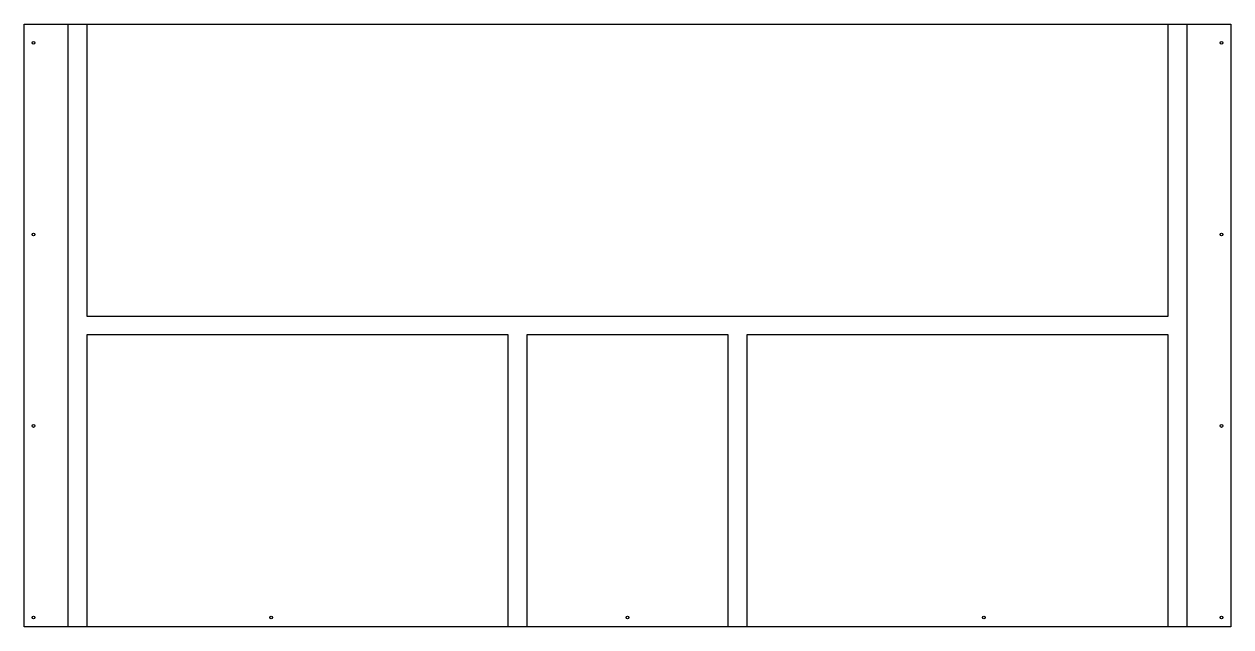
# Model space of a CAD drawing. Header units: inches. Extents: x -24 to 24, y -12 to 12.
import ezdxf

# ---------------------------------------------------------------- set-up
doc = ezdxf.new("R2010")
doc.units = ezdxf.units.IN
doc.header["$MEASUREMENT"] = 0

msp = doc.modelspace()

# ---------------------------------------------------------------- linework, layer by layer
at = {"color": 7, "linetype": 'Continuous', "lineweight": 25}
for p, q in [((-24, -12), (-24, 12)), ((-24, 12), (24, 12)), ((-22.25, -12), (-22.25, 12)), ((-21.5, 12), (-21.5, 0.375)), ((21.5, 0.375), (21.5, 12)), ((22.25, 12), (22.25, -12)), ((24, 12), (24, -12)), ((-21.5, 0.375), (21.5, 0.375)), ((-21.5, -0.375), (-21.5, -12)), ((-4.75, -0.375), (-21.5, -0.375)), ((-4.75, -12), (-4.75, -0.375)), ((-4, -0.375), (-4, -12)), ((4, -0.375), (-4, -0.375)), ((4, -12), (4, -0.375)), ((4.75, -0.375), (4.75, -12)), ((21.5, -0.375), (4.75, -0.375)), ((21.5, -12), (21.5, -0.375)), ((24, -12), (-24, -12))]:
    msp.add_line(p, q, dxfattribs=at)
for centre in [(-23.625, 11.25), (23.625, 11.25), (-23.625, 3.625), (23.625, 3.625), (-23.625, -4), (23.625, -4), (-23.625, -11.625), (-14.175, -11.625), (0, -11.625), (14.175, -11.625), (23.625, -11.625)]:
    msp.add_circle(centre, 0.055, dxfattribs=at)

doc.saveas('drawing.dxf')
